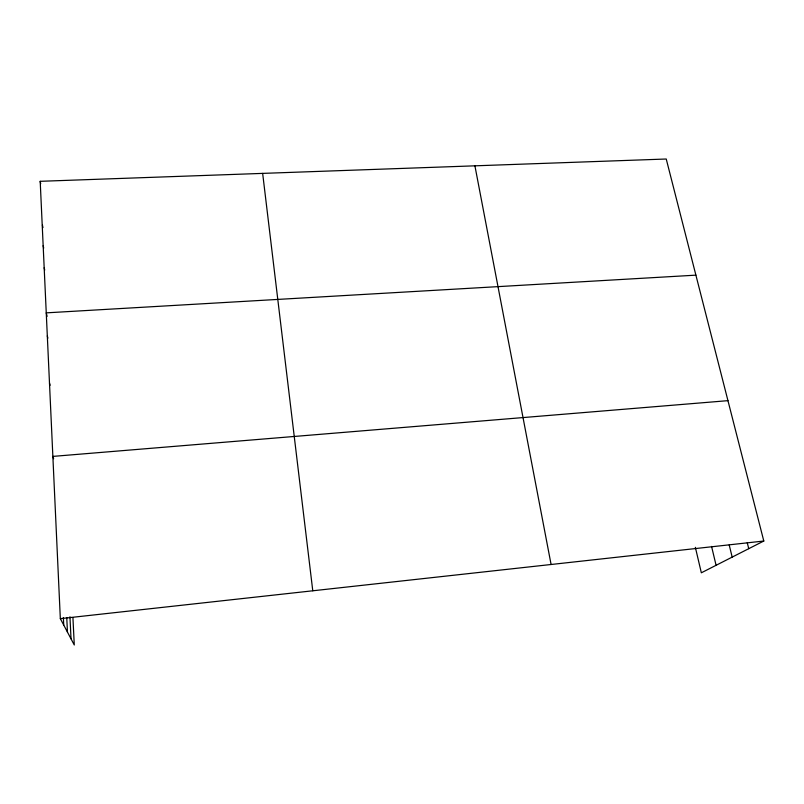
<?xml version="1.0" encoding="UTF-8"?>
<svg xmlns="http://www.w3.org/2000/svg" width="804" height="804" viewBox="0 0 804 804"><rect width="100%" height="100%" fill="white"/><g stroke="black" fill="none" stroke-linecap="round" stroke-linejoin="round"><path stroke-width="1.21" d="M72.923 617.522L74.28 644.989L60.33 618.648L40.2 181.312L666.235 159.011L763.8 541.022L701.339 572.8L695.359 547.333M60.33 618.648L763.8 541.022M727.952 400.653L52.863 456.401L53.627 458.762M695.892 275.149L46.25 312.856L47.124 316.354M49.486 383.026L50.119 385.277M47.315 335.911L47.898 338.152M747.268 542.76L748.745 548.68M729.208 544.981L732.183 557.112M711.56 546.408L716.083 565.302M44.18 267.752L44.712 270.054M43.165 245.682L43.697 248.064M42.431 225.15L42.964 227.592M40.2 181.312L40.702 183.714M474.913 165.825L551.092 564.498M262.657 173.393L312.776 590.789M69.948 616.779L71.023 638.838M66.752 617.593L67.446 632.075M63.375 617.603L63.727 625.07"/></g></svg>
